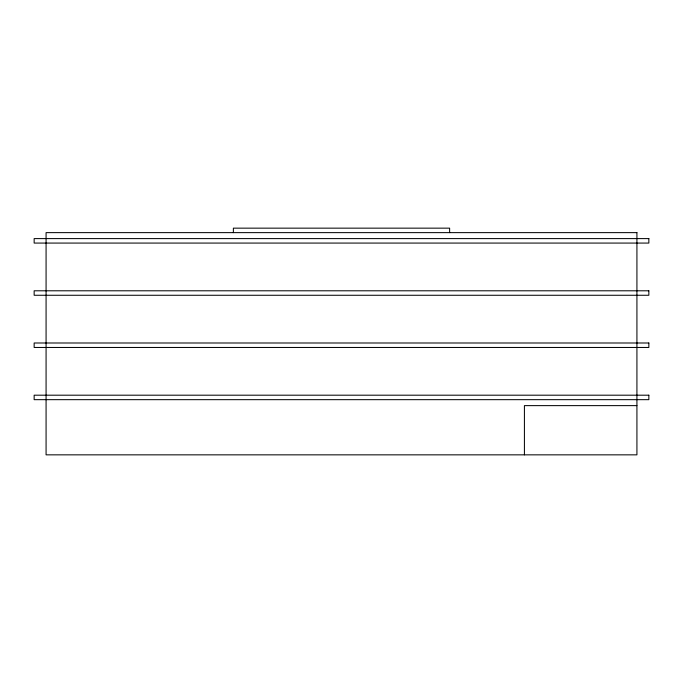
<?xml version="1.0" encoding="UTF-8"?>
<svg xmlns="http://www.w3.org/2000/svg" width="683" height="683" viewBox="0 0 683 683"><rect width="100%" height="100%" fill="white"/><g stroke="black" fill="none" stroke-linecap="round" stroke-linejoin="round"><path stroke-width="1.02" d="M636.923 405.625L524.416 405.625L524.416 454.844M449.627 232.63L449.627 228.156L233.373 228.156L233.373 232.63M636.923 232.63L46.077 232.63L46.077 454.844L636.923 454.844L636.923 232.63M648.85 238.598L34.15 238.598L34.15 243.071L648.85 243.071L648.85 238.598M648.85 290.796L34.15 290.796L34.15 295.269L648.85 295.269L648.85 290.796M648.85 342.994L34.15 342.994L34.15 347.468L648.85 347.468L648.85 342.994M648.85 395.192L34.15 395.192L34.15 399.666L648.85 399.666L648.85 395.192"/></g></svg>
